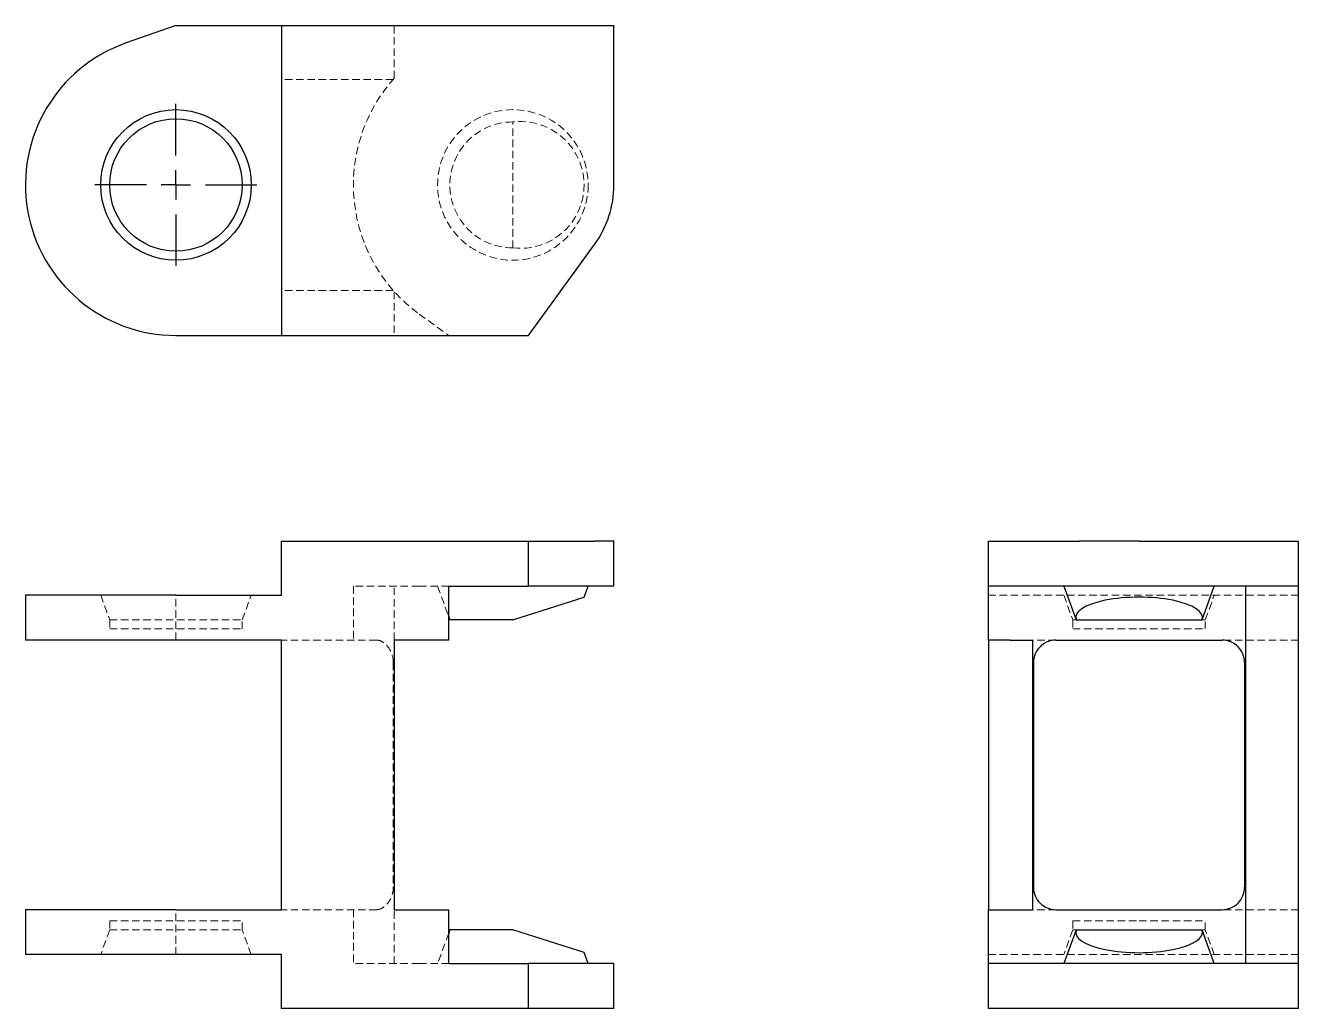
# Model space of a CAD drawing. Header units: millimetres. Extents: x 33 to 249, y 17 to 184.
import ezdxf

# ---------------------------------------------------------------- set-up
doc = ezdxf.new("R2010")
doc.units = ezdxf.units.MM
doc.linetypes.add('HIDDEN', pattern=[1.905, 1.27, -0.635])
doc.layers.add('10', color=7, linetype='Continuous')

# ---------------------------------------------------------------- blocks, each defined once
blk = doc.blocks.new('SW_CENTERMARKSYMBOL_0')
at = {"layer": '10', "color": 0}
for p, q in [((0, 5), (0, 13.76)), ((0, 0), (0, 2.5)), ((-5, 0), (-13.76, 0)), ((0, 0), (-2.5, 0)), ((0, 0), (0, -2.5)), ((0, 0), (2.5, 0)), ((5, 0), (13.76, 0)), ((0, -5), (0, -13.76))]:
    blk.add_line(p, q, dxfattribs=at)

msp = doc.modelspace()

# ---------------------------------------------------------------- linework, layer by layer
at = {"color": 7, "linetype": 'Continuous', "lineweight": 25}
for p, q in [((58.57, 184.34), (50.11, 181.37)), ((58.57, 184.34), (76.51, 184.34)), ((76.51, 184.34), (133, 184.34)), ((76.51, 184.34), (76.51, 131.66)), ((133, 157.24), (133, 184.34)), ((118.48, 131.66), (129.72, 147.14)), ((58.57, 131.66), (76.51, 131.66)), ((76.51, 131.66), (118.48, 131.66)), ((76.51, 87.53), (76.51, 96.69)), ((76.51, 96.69), (118.48, 96.69)), ((118.48, 89.06), (118.48, 96.69)), ((118.48, 96.69), (129.72, 96.69)), ((133, 96.69), (129.72, 96.69)), ((133, 89.06), (133, 96.69)), ((196.66, 89.06), (196.66, 96.69)), ((196.66, 96.69), (212.14, 96.69)), ((222.24, 96.69), (212.14, 96.69)), ((222.24, 96.69), (249.34, 96.69)), ((249.34, 89.06), (249.34, 96.69)), ((104.92, 89.06), (118.48, 89.06)), ((104.92, 79.9), (104.92, 89.06)), ((129.72, 89.06), (118.48, 89.06)), ((127.93, 87.2), (128.61, 89.06)), ((133, 89.06), (129.72, 89.06)), ((212.14, 89.06), (196.66, 89.06)), ((196.66, 79.9), (196.66, 89.06)), ((209.45, 89.06), (211.53, 83.34)), ((222.24, 89.06), (212.14, 89.06)), ((249.34, 89.06), (222.24, 89.06)), ((232.94, 83.34), (235.02, 89.06)), ((240.37, 24.94), (240.37, 89.06)), ((249.34, 24.94), (249.34, 89.06)), ((33, 87.53), (33, 79.9)), ((58.57, 87.53), (33, 87.53)), ((58.57, 87.53), (76.51, 87.53)), ((115.82, 83.34), (127.93, 87.2)), ((104.92, 83.9), (105.12, 83.34)), ((115.82, 83.34), (105.12, 83.34)), ((211.53, 83.34), (232.94, 83.34)), ((58.57, 79.9), (33, 79.9)), ((76.51, 79.9), (58.57, 79.9)), ((76.51, 34.1), (76.51, 79.9)), ((95.68, 79.9), (95.68, 34.1)), ((104.92, 79.9), (95.68, 79.9)), ((200.31, 79.9), (196.66, 79.9)), ((196.66, 79.9), (196.66, 34.1)), ((200.31, 79.9), (204.1, 79.9)), ((204.1, 79.9), (204.1, 34.1)), ((208.11, 79.9), (236.36, 79.9)), ((204.3, 76.08), (204.3, 37.92)), ((240.18, 76.08), (240.18, 37.92)), ((33, 34.1), (33, 26.47)), ((58.57, 34.1), (33, 34.1)), ((58.57, 34.1), (76.51, 34.1)), ((95.68, 34.1), (104.92, 34.1)), ((104.92, 24.94), (104.92, 34.1)), ((196.66, 34.1), (200.31, 34.1)), ((196.66, 24.94), (196.66, 34.1)), ((200.31, 34.1), (204.1, 34.1)), ((208.11, 34.1), (236.36, 34.1)), ((105.12, 30.66), (104.92, 30.1)), ((115.82, 30.66), (105.12, 30.66)), ((127.93, 26.8), (115.82, 30.66)), ((211.53, 30.66), (209.45, 24.94)), ((211.53, 30.66), (232.94, 30.66)), ((235.02, 24.94), (232.94, 30.66)), ((58.57, 26.47), (33, 26.47)), ((76.51, 26.47), (58.57, 26.47)), ((76.51, 17.31), (76.51, 26.47)), ((128.61, 24.94), (127.93, 26.8)), ((104.92, 24.94), (118.48, 24.94)), ((118.48, 17.31), (118.48, 24.94)), ((129.72, 24.94), (118.48, 24.94)), ((133, 24.94), (129.72, 24.94)), ((133, 17.31), (133, 24.94)), ((196.66, 17.31), (196.66, 24.94)), ((212.14, 24.94), (196.66, 24.94)), ((222.24, 24.94), (212.14, 24.94)), ((249.34, 24.94), (222.24, 24.94)), ((249.34, 17.31), (249.34, 24.94)), ((118.48, 17.31), (76.51, 17.31)), ((129.72, 17.31), (118.48, 17.31)), ((133, 17.31), (129.72, 17.31)), ((212.14, 17.31), (196.66, 17.31)), ((222.24, 17.31), (212.14, 17.31)), ((249.34, 17.31), (222.24, 17.31))]:
    msp.add_line(p, q, dxfattribs=at)
at = {"color": 7, "linetype": 'HIDDEN', "lineweight": 18}
for p, q in [((95.68, 175.37), (95.68, 184.34)), ((95.51, 175.18), (76.51, 175.18)), ((115.82, 146.53), (115.82, 167.94)), ((95.51, 139.3), (76.51, 139.3)), ((95.68, 139.1), (95.68, 131.66)), ((99.9, 135.31), (104.92, 131.66)), ((99.9, 89.06), (88.73, 89.06)), ((88.73, 89.06), (88.73, 79.9)), ((95.68, 79.9), (95.68, 89.06)), ((99.9, 89.06), (104.92, 89.06)), ((103.04, 89.06), (104.92, 83.9)), ((45.79, 87.53), (47.31, 83.34)), ((58.57, 79.9), (58.57, 87.53)), ((69.83, 83.34), (71.36, 87.53)), ((249.34, 87.53), (196.66, 87.53)), ((209.45, 87.53), (210.98, 83.34)), ((233.49, 83.34), (235.02, 87.53)), ((47.31, 83.34), (69.83, 83.34)), ((47.31, 83.34), (47.31, 81.81)), ((69.83, 81.81), (69.83, 83.34)), ((210.98, 83.34), (211.53, 83.34)), ((210.98, 83.34), (210.98, 81.81)), ((232.94, 83.34), (233.49, 83.34)), ((233.49, 81.81), (233.49, 83.34)), ((47.31, 81.81), (69.83, 81.81)), ((210.98, 81.81), (222.24, 81.81)), ((222.24, 81.81), (233.49, 81.81)), ((92.7, 79.9), (76.51, 79.9)), ((208.11, 79.9), (204.1, 79.9)), ((249.34, 79.9), (236.36, 79.9)), ((95.51, 76.08), (95.51, 37.92)), ((58.57, 26.47), (58.57, 34.1)), ((92.7, 34.1), (76.51, 34.1)), ((88.73, 34.1), (88.73, 24.94)), ((95.68, 24.94), (95.68, 34.1)), ((208.11, 34.1), (204.1, 34.1)), ((249.34, 34.1), (236.36, 34.1)), ((47.31, 30.66), (45.79, 26.47)), ((47.31, 32.19), (69.83, 32.19)), ((47.31, 32.19), (47.31, 30.66)), ((47.31, 30.66), (69.83, 30.66)), ((69.83, 30.66), (69.83, 32.19)), ((71.36, 26.47), (69.83, 30.66)), ((210.98, 30.66), (209.45, 26.47)), ((210.98, 32.19), (222.24, 32.19)), ((210.98, 32.19), (210.98, 30.66)), ((210.98, 30.66), (211.53, 30.66)), ((222.24, 32.19), (233.49, 32.19)), ((232.94, 30.66), (233.49, 30.66)), ((233.49, 30.66), (233.49, 32.19)), ((235.02, 26.47), (233.49, 30.66)), ((104.92, 30.1), (103.04, 24.94)), ((249.34, 26.47), (196.66, 26.47)), ((99.9, 24.94), (88.73, 24.94)), ((99.9, 24.94), (104.92, 24.94))]:
    msp.add_line(p, q, dxfattribs=at)
at = {"color": 7, "linetype": 'Continuous', "lineweight": 25}
for radius in [12.79, 11.26]:
    msp.add_circle((58.57, 157.24), radius, dxfattribs=at)
at = {"color": 7, "linetype": 'HIDDEN', "lineweight": 18}
msp.add_circle((115.82, 157.24), 12.79, dxfattribs=at)
at = {"color": 7, "linetype": 'Continuous', "lineweight": 25}
for centre, radius, start, end in [((58.57, 157.24), 25.57, 109.3241, 270), ((115.82, 157.24), 17.18, 324, 0)]:
    msp.add_arc(centre, radius, start, end, dxfattribs=at)
at = {"color": 7, "linetype": 'HIDDEN', "lineweight": 18}
for radius, start, end in [(27.1, 138.0032, 234.0001), (10.7, 90, 270)]:
    msp.add_arc((115.82, 157.24), radius, start, end, dxfattribs=at)
msp.add_ellipse((117.08, 157.24), major_axis=(10.85, 0), ratio=0.99323, start_param=4.595965, end_param=7.970405, dxfattribs=at)
at = {"color": 7, "linetype": 'Continuous', "lineweight": 25}
for centre, start_param, end_param in [((222.24, 83.74), 6.166762, 9.541202), ((222.24, 30.26), 3.025169, 6.399609)]:
    msp.add_ellipse(centre, major_axis=(10.78, 0), ratio=0.321324, start_param=start_param, end_param=end_param, dxfattribs=at)
at = {"color": 7, "linetype": 'HIDDEN', "lineweight": 18}
for points in [[(92.7, 79.9), (93.01, 79.9), (93.35, 79.79), (94, 79.4), (94.31, 79.12), (94.86, 78.42), (95.1, 78.01), (95.42, 77.09), (95.51, 76.59), (95.51, 76.08)], [(95.51, 37.92), (95.51, 37.41), (95.42, 36.91), (95.1, 35.99), (94.86, 35.58), (94.31, 34.88), (94, 34.6), (93.35, 34.21), (93.01, 34.1), (92.7, 34.1)]]:
    msp.add_open_spline(points, degree=3, knots=[0, 0, 0, 0, 0.25, 0.25, 0.5, 0.5, 0.75, 0.75, 1, 1, 1, 1], dxfattribs=at)
at = {"color": 7, "linetype": 'Continuous', "lineweight": 25}
for points in [[(208.11, 79.9), (207.59, 79.9), (207.08, 79.79), (206.16, 79.4), (205.75, 79.12), (205.06, 78.42), (204.78, 78.01), (204.4, 77.09), (204.3, 76.59), (204.3, 76.08)], [(240.18, 76.08), (240.18, 76.59), (240.07, 77.09), (239.69, 78.01), (239.42, 78.42), (238.73, 79.12), (238.31, 79.4), (237.39, 79.79), (236.88, 79.9), (236.36, 79.9)], [(204.3, 37.92), (204.3, 37.41), (204.4, 36.91), (204.78, 35.99), (205.06, 35.58), (205.75, 34.88), (206.16, 34.6), (207.08, 34.21), (207.59, 34.1), (208.11, 34.1)], [(236.36, 34.1), (236.88, 34.1), (237.39, 34.21), (238.31, 34.6), (238.73, 34.88), (239.42, 35.58), (239.69, 35.99), (240.07, 36.91), (240.18, 37.41), (240.18, 37.92)]]:
    msp.add_open_spline(points, degree=3, knots=[0, 0, 0, 0, 0.25, 0.25, 0.5, 0.5, 0.75, 0.75, 1, 1, 1, 1], dxfattribs=at)

# ---------------------------------------------------------------- block references
at = {"layer": '10'}
msp.add_blockref('SW_CENTERMARKSYMBOL_0', (58.57, 157.24), dxfattribs=at)

doc.saveas('drawing.dxf')
